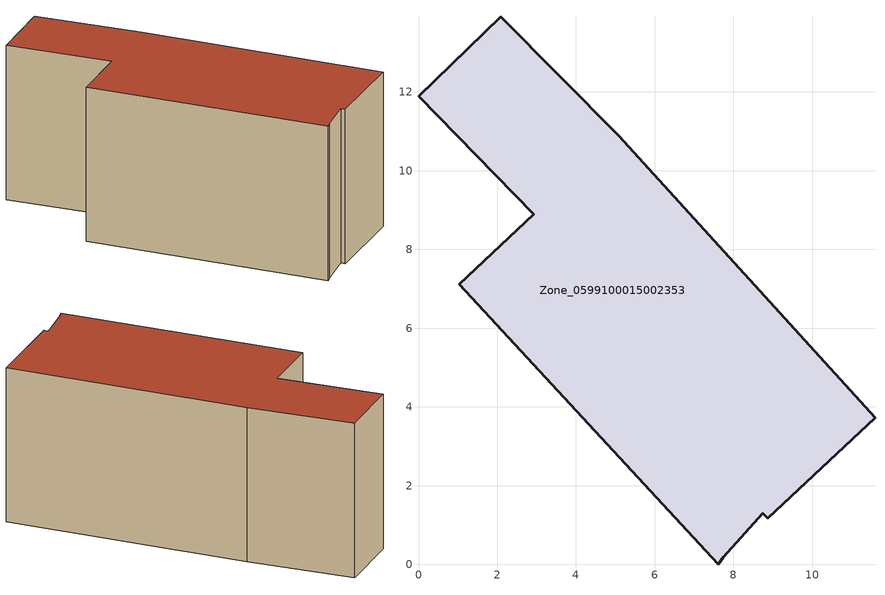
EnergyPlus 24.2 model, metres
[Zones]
Zone_0599100015002353
 floor ground (C_G): 2.09,13.91 5.08,10.88 11.59,3.73 8.87,1.18 8.75,1.3 7.74,0.18 7.61,0 1.04,7.11 2.92,8.89 0,11.89 z0.8
 wall outside (C_F): 5.08,10.88 2.09,13.91 0,11.89 2.92,8.89 1.04,7.11 7.61,0 7.74,0.18 8.75,1.3 8.87,1.18 11.59,3.73 5.08,10.88 z0.8:7.03
 roof outside (C_R): 7.61,0 7.74,0.18 8.75,1.3 8.87,1.18 11.59,3.73 5.08,10.88 2.09,13.91 0,11.89 2.92,8.89 1.04,7.11 z7.03
[BUILDING]
Pand.0599100015002353: North Axis=0; Terrain=City; Loads Convergence Tolerance Value=0.04; Temperature Convergence Tolerance Value=0.4; Solar Distribution=FullExterior; Maximum Number of Warmup Days=25; Minimum Number of Warmup Days=1
[Site:Location]
Rotterdam.The.Hague.AP_ZH_NLD Design_Conditions: Latitude=51.96; Longitude=4.45; Time Zone=1; Elevation=-4.5
[SITE:GROUNDTEMPERATURE:BUILDINGSURFACE]
18, 18, 18, 18, 18, 18, 18, 18, 18, 18, 18, 18
[MATERIAL] Thermal Absorptance=0.9; Solar Absorptance=0.7; Visible Absorptance=0.7
Name | Roughness | Thickness | Conductivity | Density | Specific Heat
G.TI.1975-1991 | MediumSmooth | 0.15 | 0.288461 | 540 | 1210
F.TI.1975-1991 | Rough | 0.3 | 0.230769 | 1920 | 840
R.TI.1975-1991 | MediumRough | 0.2 | 0.153846 | 1500 | 1000
[CONSTRUCTION]
C_G: G.TI.1975-1991
C_F: F.TI.1975-1991
C_R: R.TI.1975-1991
[ZONE]
Zone_0599100015002353: Type=1; Multiplier=1; Ceiling Height=Autocalculate; Volume=Autocalculate; Floor Area=autocalculate; Part of Total Floor Area=Yes
[ZONEINFILTRATION:DESIGNFLOWRATE]
Infil_Zone_0599100015002353: Zone or ZoneList or Space or SpaceList=Zone_0599100015002353; Schedule=AlwaysOn; Design Flow Rate Calculation Method=Flow/Area; Flow Rate per Floor Area=0.003; Constant Term Coefficient=1; Temperature Term Coefficient=0; Velocity Term Coefficient=0; Velocity Squared Term Coefficient=0
[HVACTEMPLATE:ZONE:IDEALLOADSAIRSYSTEM]
Zone_0599100015002353: Maximum Heating Supply Air Temperature=50; Minimum Cooling Supply Air Temperature=13; Maximum Heating Supply Air Humidity Ratio=0.0156; Minimum Cooling Supply Air Humidity Ratio=0.0077; Heating Limit=NoLimit; Cooling Limit=NoLimit; Dehumidification Control Type=ConstantSensibleHeatRatio; Cooling Sensible Heat Ratio=0.7; Dehumidification Setpoint=60; Humidification Control Type=None; Humidification Setpoint=30; Outdoor Air Method=None; Outdoor Air Flow Rate per Person=0.00944; Outdoor Air Flow Rate per Zone Floor Area=0; Outdoor Air Flow Rate per Zone=0; Demand Controlled Ventilation Type=None; Outdoor Air Economizer Type=NoEconomizer; Heat Recovery Type=None; Sensible Heat Recovery Effectiveness=0.7; Latent Heat Recovery Effectiveness=0.65
[ZONECONTROL:THERMOSTAT]
ThermostatControl_Zone_0599100015002353: Zone or ZoneList=Zone_0599100015002353; Control Type Schedule=DualSetpointControlType; Control 1=Thermostat_Zone_0599100015002353; Temperature Difference Between Cutout And Setpoint=0
[THERMOSTATSETPOINT:DUALSETPOINT]
Thermostat_Zone_0599100015002353: Heating Setpoint Temperature Schedule=HeatingSetpoint_Zone_0599100015002353; Cooling Setpoint Temperature Schedule=CoolingSetpoint_Zone_0599100015002353
[SCHEDULE:COMPACT]
HeatingSetpoint_Zone_0599100015002353: Through: 12/31, For: AllDays, Until: 24:00, 21
CoolingSetpoint_Zone_0599100015002353: Through: 12/31, For: AllDays, Until: 24:00, 24
DualSetpointControlType: Through: 12/31, For: AllDays, Until: 24:00, 4
AlwaysOn: Through: 12/31, For: AllDays, Until: 24:00, 1
